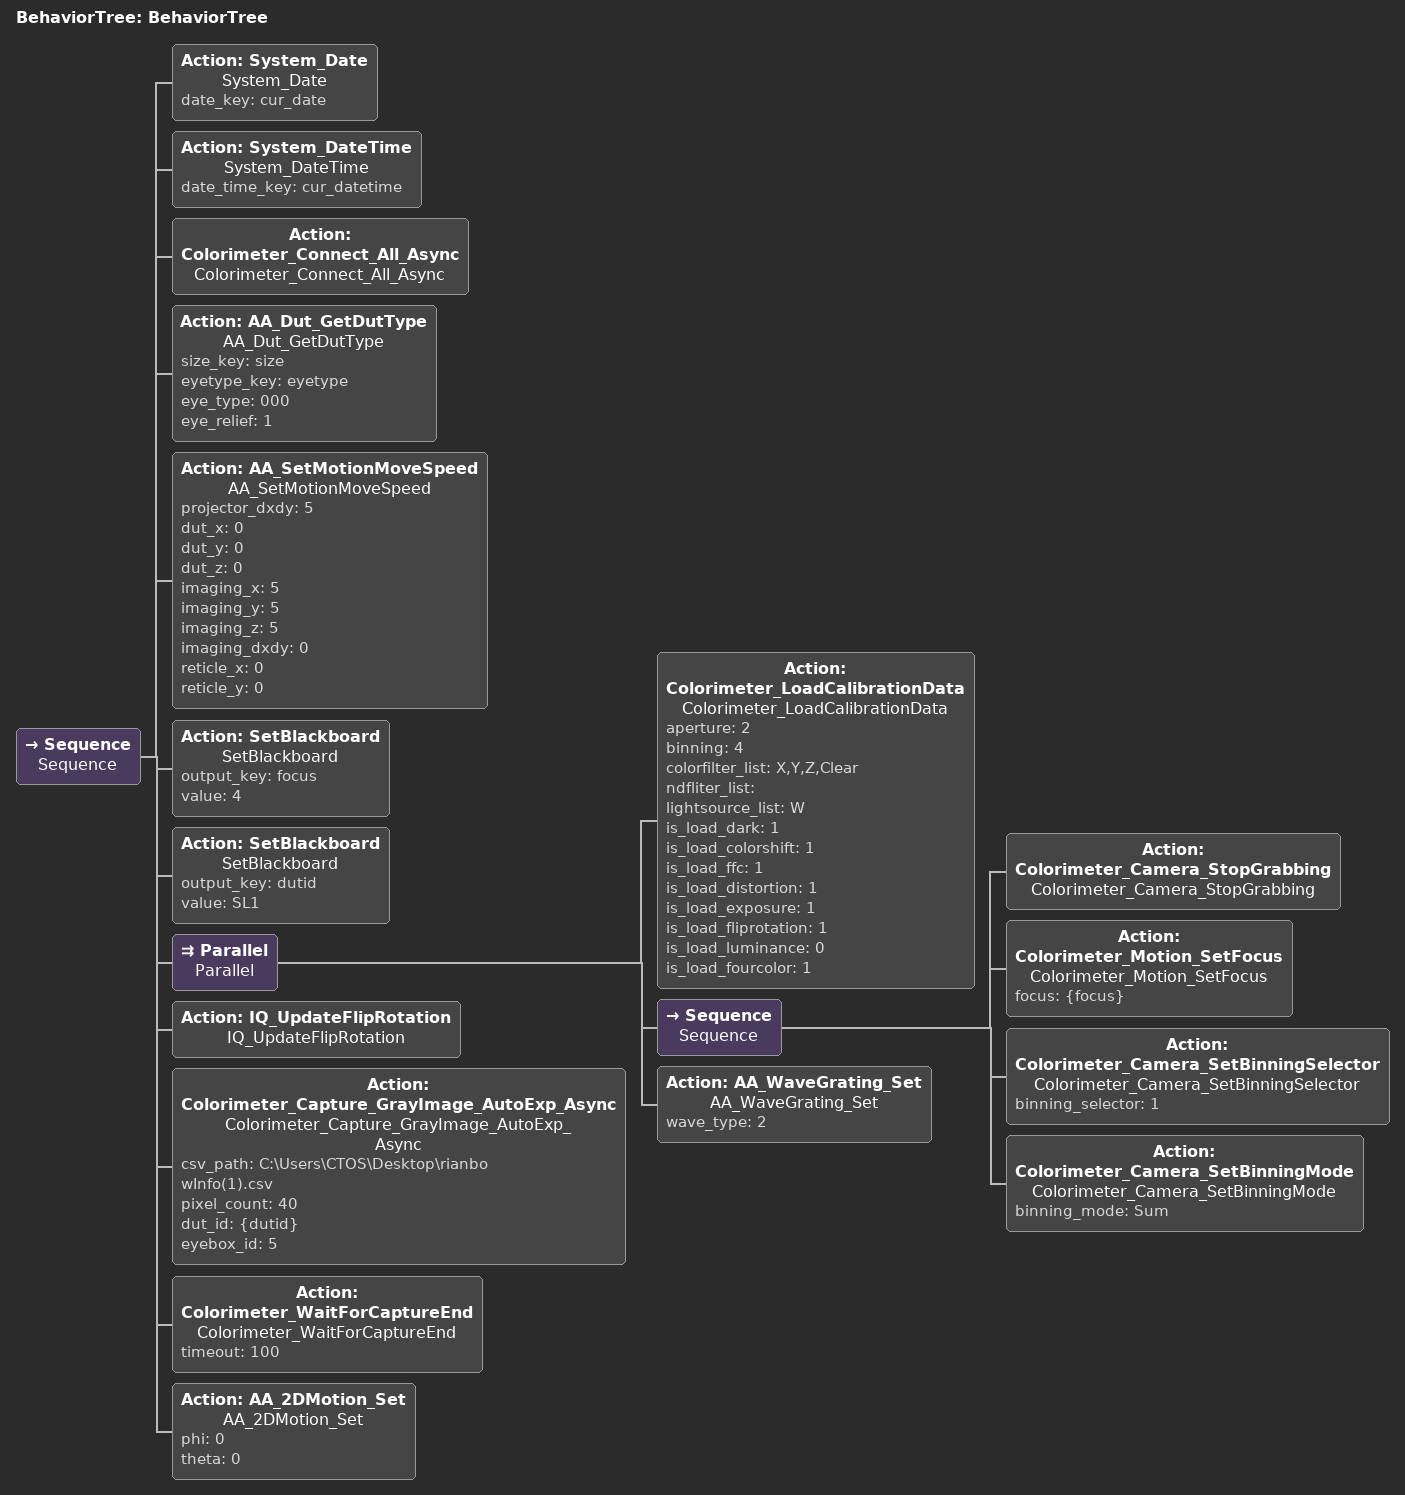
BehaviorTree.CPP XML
<?xml version="1.0"?>
<root main_tree_to_execute="BehaviorTree">
 <BehaviorTree ID="BehaviorTree">
  <!-- Add nodes here -->
  <Sequence name="Sequence">
   <Action name="System_Date" ID="System_Date" date_key="cur_date"/>
   <Action name="System_DateTime" ID="System_DateTime" date_time_key="cur_datetime"/>
   <Action name="Colorimeter_Connect_All_Async" ID="Colorimeter_Connect_All_Async"/>
   <Action name="AA_Dut_GetDutType" ID="AA_Dut_GetDutType" size_key="size" eyetype_key="eyetype" eye_type="000" eye_relief="1"/>
   <Action name="AA_SetMotionMoveSpeed" ID="AA_SetMotionMoveSpeed" projector_dxdy="5" dut_x="0" dut_y="0" dut_z="0" imaging_x="5" imaging_y="5" imaging_z="5" imaging_dxdy="0" reticle_x="0" reticle_y="0"/>
   <Action name="SetBlackboard" ID="SetBlackboard" output_key="focus" value="4"/>
   <Action name="SetBlackboard" ID="SetBlackboard" output_key="dutid" value="SL1"/>
   <Parallel name="Parallel">
    <Action name="Colorimeter_LoadCalibrationData" ID="Colorimeter_LoadCalibrationData" aperture="2" binning="4" colorfilter_list="X,Y,Z,Clear" ndfliter_list="" lightsource_list="W" is_load_dark="1" is_load_colorshift="1" is_load_ffc="1" is_load_distortion="1" is_load_exposure="1" is_load_fliprotation="1" is_load_luminance="0" is_load_fourcolor="1"/>
    <Sequence name="Sequence">
     <Action name="Colorimeter_Camera_StopGrabbing" ID="Colorimeter_Camera_StopGrabbing"/>
     <Action name="Colorimeter_Motion_SetFocus" ID="Colorimeter_Motion_SetFocus" focus="{focus}"/>
     <Action name="Colorimeter_Camera_SetBinningSelector" ID="Colorimeter_Camera_SetBinningSelector" binning_selector="1"/>
     <Action name="Colorimeter_Camera_SetBinningMode" ID="Colorimeter_Camera_SetBinningMode" binning_mode="Sum"/>
    </Sequence>
    <Action name="AA_WaveGrating_Set" ID="AA_WaveGrating_Set" wave_type="2"/>
   </Parallel>
   <Action name="IQ_UpdateFlipRotation" ID="IQ_UpdateFlipRotation"/>
   <Action name="Colorimeter_Capture_GrayImage_AutoExp_Async" ID="Colorimeter_Capture_GrayImage_AutoExp_Async" csv_path="C:\Users\CTOS\Desktop\rianbowInfo(1).csv" pixel_count="40" dut_id="{dutid}" eyebox_id="5"/>
   <Action name="Colorimeter_WaitForCaptureEnd" ID="Colorimeter_WaitForCaptureEnd" timeout="100"/>
   <Action name="AA_2DMotion_Set" ID="AA_2DMotion_Set" phi="0" theta="0"/>
  </Sequence>
 </BehaviorTree>
</root>
